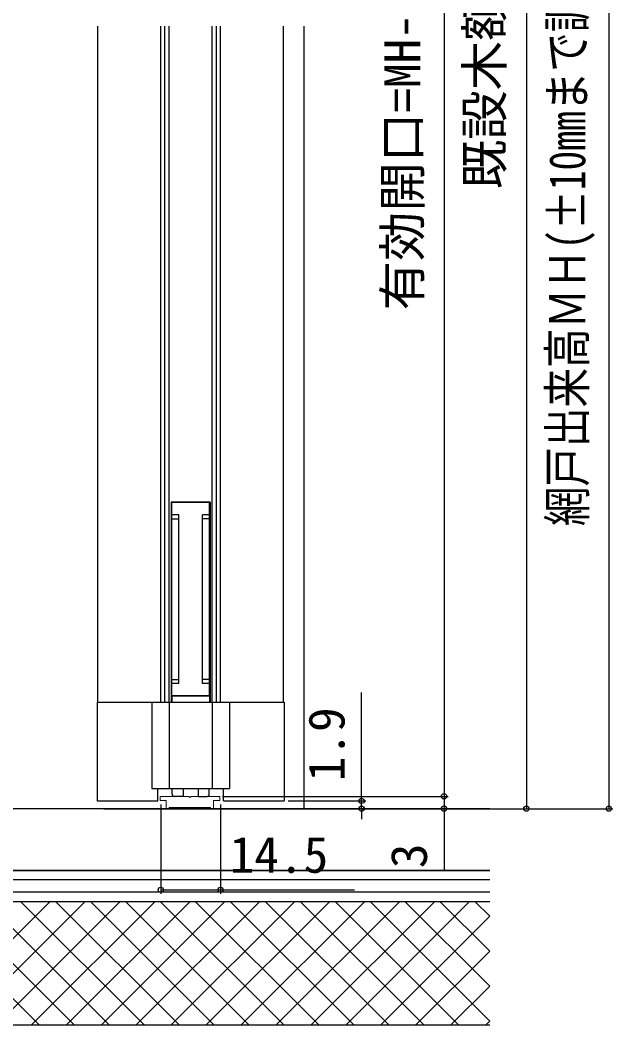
# Model space of a CAD drawing. Units: millimetres, scale not verified. Extents: x -525 to 525, y -803 to 799.
# Drawn here: x -49.9 to 94, y -11.4 to 232.6 of the extents above; entities that cross this region are included whole.
import ezdxf
from ezdxf.enums import TextEntityAlignment as Align

# ---------------------------------------------------------------- set-up
doc = ezdxf.new("R2010")
doc.units = ezdxf.units.MM
doc.header["$LTSCALE"] = 4
doc.layers.add('0-2_YKK_11', color=7, linetype='Continuous', lineweight=18)
for name, color, linetype in [('0-4_YKK_12', 2, 'Continuous'), ('0-5_YKK_13', 4, 'Continuous'), ('0-6_YKK_D', 6, 'Continuous'), ('0-8_YSS_K', 3, 'Continuous'), ('0-9_YSS_KE', 3, 'Continuous')]:
    doc.layers.add(name, color=color, linetype=linetype)
doc.styles.add('ＭＳ ゴシック', font='')
doc.styles.get('ＭＳ ゴシック').set_extended_font_data('MS Gothic')

msp = doc.modelspace()

# ---------------------------------------------------------------- linework, layer by layer
at = {"layer": '0-2_YKK_11'}
msp.add_lwpolyline([(-13.684, 41.365), (-3.684, 41.365), (-3.684, 41.065), (-2.934, 41.065), (-2.934, 43.065), (-1.434, 43.065), (-1.434, 44.065), (-8.384, 44.065), (-8.684, 43.765), (-8.984, 44.065), (-15.934, 44.065), (-15.934, 43.065), (-14.434, 43.065), (-14.434, 41.065), (-13.684, 41.065)], close=True, dxfattribs=at)
at = {"layer": '0-4_YKK_12'}
for p, q in [((-31, 66.965), (-31, 231.061)), ((-15.75, 66.965), (-15.75, 231.061)), ((-14.75, 66.965), (-14.75, 231.061)), ((-13.75, 66.965), (-13.75, 231.061)), ((-3.25, 66.965), (-3.25, 231.061)), ((-2.25, 66.965), (-2.25, 231.061)), ((-1.25, 66.965), (-1.25, 231.061)), ((14, 66.965), (14, 231.061)), ((19, 231.061), (19, 41.065))]:
    msp.add_line(p, q, dxfattribs=at)
at = {"layer": '0-5_YKK_13'}
for p, q in [((-13.25, 115.465), (-13.25, 66.965)), ((-13.25, 115.465), (-3.75, 115.465)), ((-3.75, 115.465), (-13.25, 115.465)), ((-13.1, 68.465), (-13.1, 115.465)), ((-3.9, 68.465), (-3.9, 115.465)), ((-3.75, 115.465), (-3.75, 66.965)), ((-11.4, 112.465), (-13.1, 112.465)), ((-11.4, 71.465), (-11.4, 112.465)), ((-5.6, 71.465), (-5.6, 112.465)), ((-3.9, 112.465), (-5.6, 112.465)), ((-13, 111.465), (-11.5, 111.465)), ((-4, 111.465), (-5.5, 111.465)), ((-11.4, 71.465), (-13.1, 71.465)), ((-13, 72.465), (-11.5, 72.465)), ((-3.9, 71.465), (-5.6, 71.465)), ((-4, 72.465), (-5.5, 72.465)), ((-3.75, 68.465), (-13.25, 68.465)), ((-3.75, 68.365), (-13.25, 68.365)), ((-13.1, 68.365), (-13.1, 66.965)), ((-10.75, 68.365), (-10.75, 68.465)), ((-6.25, 68.365), (-6.25, 68.465)), ((-3.9, 68.365), (-3.9, 66.965)), ((-31.2, 66.965), (14.2, 66.965)), ((-31.2, 66.965), (-31.2, 42.965)), ((-17.95, 66.965), (-17.95, 45.965)), ((-13.75, 66.965), (-13.75, 45.965)), ((-3.25, 66.965), (-3.25, 45.965)), ((0.95, 66.965), (0.95, 45.965)), ((14.2, 66.965), (14.2, 42.965)), ((-17.95, 45.965), (0.95, 45.965)), ((-16.5, 42.965), (-16.5, 45.965)), ((-13, 44.565), (-13, 45.965)), ((-4, 44.565), (-4, 45.965)), ((-0.5, 42.965), (-0.5, 45.965)), ((-31.2, 42.965), (-16.5, 42.965)), ((-0.5, 42.965), (14.2, 42.965))]:
    msp.add_line(p, q, dxfattribs=at)
for points in [[(-10.3, 45.965), (-10.3, 44.065), (-12.5, 44.065)], [(-6.7, 45.965), (-6.7, 44.065), (-4.5, 44.065)]]:
    msp.add_lwpolyline(points, dxfattribs=at)
for centre, start, end in [((-12.5, 44.565), 180, 270), ((-4.5, 44.565), 270, 0)]:
    msp.add_arc(centre, 0.5, start, end, dxfattribs=at)
at = {"layer": '0-6_YKK_D'}
for p, q in [((73, 464.071), (73, 41.065)), ((93, 464.071), (93, 41.065)), ((53, 409.071), (53, 44.065)), ((33, 42.965), (33, 69.269)), ((-0.75, 44.065), (54, 44.065)), ((-0.75, 44.065), (54, 44.065)), ((-15.75, 42.065), (-15.75, 20.365)), ((-1.25, 42.065), (-1.25, 20.365)), ((15.2, 42.965), (34, 42.965)), ((33, 41.065), (33, 42.965)), ((-29.568, 41.065), (94, 41.065)), ((-2.125, 41.065), (54, 41.065)), ((-1.75, 41.065), (34, 41.065)), ((11.139, 41.065), (74, 41.065)), ((33, 41.065), (33, 38.515))]:
    msp.add_line(p, q, dxfattribs=at)
for points in [[(53, 44.065), (53, 41.065), (53, 26.01)], [(-15.75, 21.365), (-1.25, 21.365), (31.3, 21.365)]]:
    msp.add_lwpolyline(points, dxfattribs=at)
for centre in [(53, 44.065), (53, 44.065), (33, 42.965), (33, 41.065), (53, 41.065), (73, 41.065), (93, 41.065), (-15.75, 21.365), (-1.25, 21.365)]:
    msp.add_circle(centre, 0.637, dxfattribs=at)
at = {"layer": '0-8_YSS_K'}
for p, q in [((64.09, 23.815), (-123, 23.815)), ((64.09, 20.815), (-123, 20.815)), ((-45.276, -11.435), (-75.276, 18.565)), ((-72.606, -11.435), (-42.606, 18.565)), ((-36.79, -11.435), (-66.79, 18.565)), ((-64.121, -11.435), (-34.121, 18.565)), ((-28.305, -11.435), (-58.305, 18.565)), ((-55.636, -11.435), (-25.636, 18.565)), ((-19.82, -11.435), (-49.82, 18.565)), ((-47.151, -11.435), (-17.151, 18.565)), ((-11.334, -11.435), (-41.334, 18.565)), ((-38.665, -11.435), (-8.665, 18.565)), ((-2.849, -11.435), (-32.849, 18.565)), ((-30.18, -11.435), (-0.18, 18.565)), ((5.636, -11.435), (-24.364, 18.565)), ((-21.695, -11.435), (8.305, 18.565)), ((14.121, -11.435), (-15.879, 18.565)), ((-13.21, -11.435), (16.79, 18.565)), ((22.607, -11.435), (-7.393, 18.565)), ((-4.724, -11.435), (25.276, 18.565)), ((31.092, -11.435), (1.092, 18.565)), ((3.761, -11.435), (33.761, 18.565)), ((39.577, -11.435), (9.577, 18.565)), ((12.246, -11.435), (42.246, 18.565)), ((48.063, -11.435), (18.063, 18.565)), ((20.732, -11.435), (50.732, 18.565)), ((56.548, -11.435), (26.548, 18.565)), ((29.217, -11.435), (59.217, 18.565)), ((64.09, -10.492), (35.033, 18.565)), ((64.09, -2.007), (43.518, 18.565)), ((64.09, 6.478), (52.004, 18.565)), ((64.09, 14.964), (60.489, 18.565)), ((37.702, -11.435), (64.09, 14.953)), ((46.187, -11.435), (64.09, 6.467)), ((54.673, -11.435), (64.09, -2.018)), ((-123, -11.435), (64.09, -11.435)), ((63.158, -11.435), (64.09, -10.503))]:
    msp.add_line(p, q, dxfattribs=at)
at = {"layer": '0-9_YSS_KE'}
for p, q in [((64.09, 41.065), (-141, 41.065)), ((64.09, 26.065), (-156, 26.065)), ((-156, 26.065), (64.09, 26.065)), ((-156, 26.065), (64.09, 26.065)), ((-123, 18.565), (64.09, 18.565))]:
    msp.add_line(p, q, dxfattribs=at)

# ---------------------------------------------------------------- texts
at = {"layer": '0-6_YKK_D', "style": 'ＭＳ ゴシック', "width": 0.8}
msp.add_text('網戸出来高ＭＨ(±10mmまで調整ができます。)', height=8.798, rotation=90, dxfattribs=at).set_placement((89.931, 109.693), align=Align.BOTTOM_LEFT)
at = {"layer": '0-6_YKK_D', "style": 'ＭＳ ゴシック'}
for s, p in [('既設木額縁内法', (69.863, 191.511)), ('有効開口=MH-58', (49.931, 162.068)), ('1.9', (31.5, 47.724)), ('3', (51.5, 26.624))]:
    msp.add_text(s, height=8.798, rotation=90, dxfattribs=at).set_placement(p, align=Align.BOTTOM_LEFT)
msp.add_text('14.5', height=8.798, dxfattribs=at).set_placement((0.959, 22.865), align=Align.BOTTOM_LEFT)

doc.saveas('drawing.dxf')
